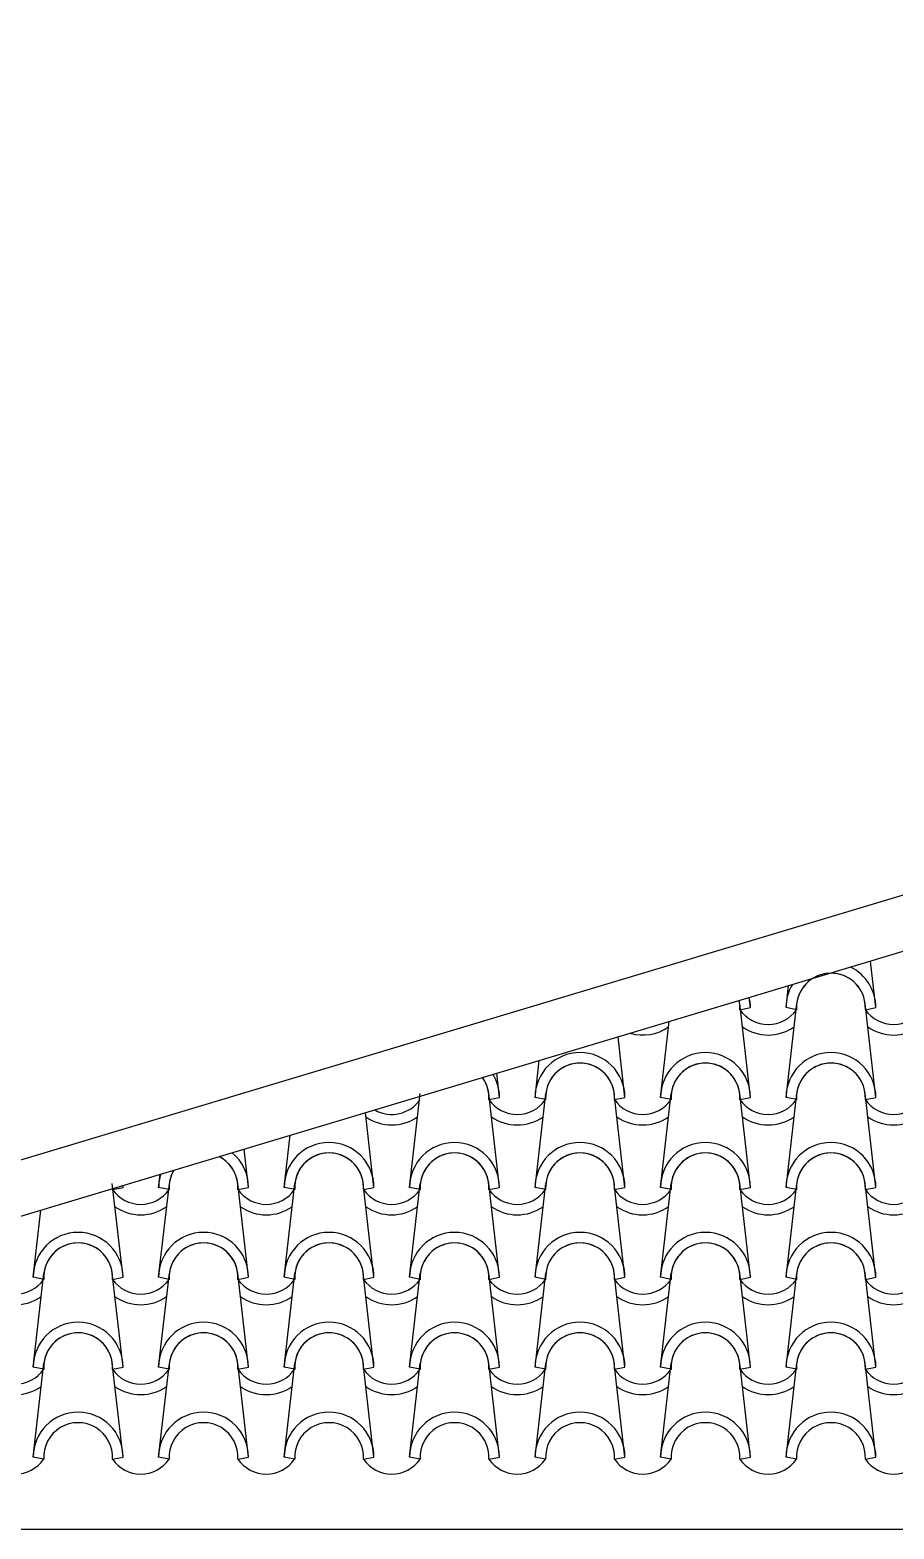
# Model space of a CAD drawing. Header units: millimetres. Extents: x -255 to 41745, y 236 to 29936.
# Drawn here: x 4480 to 5682, y 11910 to 13995 of the extents above; entities that cross this region are included whole.
import ezdxf

# ---------------------------------------------------------------- set-up
doc = ezdxf.new("R2010")
doc.units = ezdxf.units.MM
doc.layers.add('1', color=1, linetype='Continuous')
doc.layers.add('CALIDADES', color=7, linetype='Continuous')

msp = doc.modelspace()

# ---------------------------------------------------------------- linework, layer by layer
at = {"layer": '1'}
for p, q in [((5656.8, 12635.3), (5649.4, 12700)), ((5656.8, 12635.3), (5649.4, 12700)), ((5531.8, 12635.3), (5535.3, 12665.8)), ((5531.8, 12635.3), (5535.3, 12665.8)), ((5482.3, 12510.3), (5467.4, 12641)), ((5482.3, 12510.3), (5467.4, 12641)), ((5467.6, 12632.4), (5482.3, 12635.3)), ((5467.6, 12632.4), (5482.3, 12635.3)), ((5467.6, 12632.4), (5482.3, 12635.3)), ((5467.6, 12632.4), (5482.3, 12635.3)), ((5482.3, 12635.3), (5480.7, 12649.4)), ((5482.3, 12635.3), (5480.7, 12649.4)), ((5531.8, 12510.3), (5546.7, 12641)), ((5531.8, 12510.3), (5546.7, 12641)), ((5546.5, 12632.4), (5531.8, 12635.3)), ((5546.5, 12632.4), (5531.8, 12635.3)), ((5546.5, 12632.4), (5531.8, 12635.3)), ((5546.5, 12632.4), (5531.8, 12635.3)), ((5656.8, 12510.3), (5641.9, 12641)), ((5656.8, 12510.3), (5641.9, 12641)), ((5642.1, 12632.4), (5656.8, 12635.3)), ((5642.1, 12632.4), (5656.8, 12635.3)), ((5642.1, 12632.4), (5656.8, 12635.3)), ((5642.1, 12632.4), (5656.8, 12635.3)), ((5357.3, 12510.3), (5369.4, 12616)), ((5357.3, 12510.3), (5369.4, 12616)), ((5357.3, 12510.3), (5369.4, 12616)), ((5357.3, 12510.3), (5369.4, 12616)), ((5307.8, 12510.3), (5298.2, 12594.7)), ((5307.8, 12510.3), (5298.2, 12594.7)), ((5307.8, 12510.3), (5298.2, 12594.7)), ((5307.8, 12510.3), (5298.2, 12594.7)), ((5182.8, 12510.3), (5188.7, 12561.8)), ((5133.3, 12510.3), (5129.5, 12544)), ((5008.3, 12385.3), (5023.2, 12516)), ((5133.3, 12385.3), (5118.4, 12516)), ((5118.6, 12507.4), (5133.3, 12510.3)), ((5118.6, 12507.4), (5133.3, 12510.3)), ((5182.8, 12385.3), (5197.7, 12516)), ((5197.5, 12507.4), (5182.8, 12510.3)), ((5197.5, 12507.4), (5182.8, 12510.3)), ((5307.8, 12385.3), (5292.9, 12516)), ((5307.8, 12385.3), (5292.9, 12516)), ((5307.8, 12385.3), (5292.9, 12516)), ((5307.8, 12385.3), (5292.9, 12516)), ((5293.1, 12507.4), (5307.8, 12510.3)), ((5293.1, 12507.4), (5307.8, 12510.3)), ((5293.1, 12507.4), (5307.8, 12510.3)), ((5293.1, 12507.4), (5307.8, 12510.3)), ((5293.1, 12507.4), (5307.8, 12510.3)), ((5293.1, 12507.4), (5307.8, 12510.3)), ((5293.1, 12507.4), (5307.8, 12510.3)), ((5293.1, 12507.4), (5307.8, 12510.3)), ((5357.3, 12385.3), (5372.2, 12516)), ((5357.3, 12385.3), (5372.2, 12516)), ((5357.3, 12385.3), (5372.2, 12516)), ((5357.3, 12385.3), (5372.2, 12516)), ((5372, 12507.4), (5357.3, 12510.3)), ((5372, 12507.4), (5357.3, 12510.3)), ((5372, 12507.4), (5357.3, 12510.3)), ((5372, 12507.4), (5357.3, 12510.3)), ((5372, 12507.4), (5357.3, 12510.3)), ((5372, 12507.4), (5357.3, 12510.3)), ((5372, 12507.4), (5357.3, 12510.3)), ((5372, 12507.4), (5357.3, 12510.3)), ((5482.3, 12385.3), (5467.4, 12516)), ((5482.3, 12385.3), (5467.4, 12516)), ((5467.6, 12507.4), (5482.3, 12510.3)), ((5467.6, 12507.4), (5482.3, 12510.3)), ((5467.6, 12507.4), (5482.3, 12510.3)), ((5467.6, 12507.4), (5482.3, 12510.3)), ((5531.8, 12385.3), (5546.7, 12516)), ((5531.8, 12385.3), (5546.7, 12516)), ((5546.5, 12507.4), (5531.8, 12510.3)), ((5546.5, 12507.4), (5531.8, 12510.3)), ((5546.5, 12507.4), (5531.8, 12510.3)), ((5546.5, 12507.4), (5531.8, 12510.3)), ((5656.8, 12385.3), (5641.9, 12516)), ((5656.8, 12385.3), (5641.9, 12516)), ((5642.1, 12507.4), (5656.8, 12510.3)), ((5642.1, 12507.4), (5656.8, 12510.3)), ((5642.1, 12507.4), (5656.8, 12510.3)), ((5642.1, 12507.4), (5656.8, 12510.3)), ((4958.8, 12385.3), (4946.9, 12489.3)), ((4833.8, 12385.3), (4842.1, 12457.8)), ((4784.3, 12385.3), (4778.2, 12438.7)), ((4659.3, 12385.3), (4661.4, 12403.6)), ((4609.8, 12260.3), (4594.9, 12391)), ((4595.1, 12382.4), (4609.8, 12385.3)), ((4595.1, 12382.4), (4609.8, 12385.3)), ((4609.8, 12385.3), (4609.5, 12388.1)), ((4659.3, 12260.3), (4674.2, 12391)), ((4674, 12382.4), (4659.3, 12385.3)), ((4674, 12382.4), (4659.3, 12385.3)), ((4784.3, 12260.3), (4769.4, 12391)), ((4769.6, 12382.4), (4784.3, 12385.3)), ((4769.6, 12382.4), (4784.3, 12385.3)), ((4833.8, 12260.3), (4848.7, 12391)), ((4848.5, 12382.4), (4833.8, 12385.3)), ((4848.5, 12382.4), (4833.8, 12385.3)), ((4958.8, 12260.3), (4943.9, 12391)), ((4944.1, 12382.4), (4958.8, 12385.3)), ((4944.1, 12382.4), (4958.8, 12385.3)), ((5008.3, 12260.3), (5023.2, 12391)), ((5023, 12382.4), (5008.3, 12385.3)), ((5023, 12382.4), (5008.3, 12385.3)), ((5133.3, 12260.3), (5118.4, 12391)), ((5118.6, 12382.4), (5133.3, 12385.3)), ((5118.6, 12382.4), (5133.3, 12385.3)), ((5182.8, 12260.3), (5197.7, 12391)), ((5197.5, 12382.4), (5182.8, 12385.3)), ((5197.5, 12382.4), (5182.8, 12385.3)), ((5307.8, 12260.3), (5292.9, 12391)), ((5307.8, 12260.3), (5292.9, 12391)), ((5307.8, 12260.3), (5292.9, 12391)), ((5307.8, 12260.3), (5292.9, 12391)), ((5293.1, 12382.4), (5307.8, 12385.3)), ((5293.1, 12382.4), (5307.8, 12385.3)), ((5293.1, 12382.4), (5307.8, 12385.3)), ((5293.1, 12382.4), (5307.8, 12385.3)), ((5293.1, 12382.4), (5307.8, 12385.3)), ((5293.1, 12382.4), (5307.8, 12385.3)), ((5293.1, 12382.4), (5307.8, 12385.3)), ((5293.1, 12382.4), (5307.8, 12385.3)), ((5357.3, 12260.3), (5372.2, 12391)), ((5357.3, 12260.3), (5372.2, 12391)), ((5357.3, 12260.3), (5372.2, 12391)), ((5357.3, 12260.3), (5372.2, 12391)), ((5372, 12382.4), (5357.3, 12385.3)), ((5372, 12382.4), (5357.3, 12385.3)), ((5372, 12382.4), (5357.3, 12385.3)), ((5372, 12382.4), (5357.3, 12385.3)), ((5372, 12382.4), (5357.3, 12385.3)), ((5372, 12382.4), (5357.3, 12385.3)), ((5372, 12382.4), (5357.3, 12385.3)), ((5372, 12382.4), (5357.3, 12385.3)), ((5482.3, 12260.3), (5467.4, 12391)), ((5482.3, 12260.3), (5467.4, 12391)), ((5467.6, 12382.4), (5482.3, 12385.3)), ((5467.6, 12382.4), (5482.3, 12385.3)), ((5467.6, 12382.4), (5482.3, 12385.3)), ((5467.6, 12382.4), (5482.3, 12385.3)), ((5531.8, 12260.3), (5546.7, 12391)), ((5531.8, 12260.3), (5546.7, 12391)), ((5546.5, 12382.4), (5531.8, 12385.3)), ((5546.5, 12382.4), (5531.8, 12385.3)), ((5546.5, 12382.4), (5531.8, 12385.3)), ((5546.5, 12382.4), (5531.8, 12385.3)), ((5656.8, 12260.3), (5641.9, 12391)), ((5656.8, 12260.3), (5641.9, 12391)), ((5642.1, 12382.4), (5656.8, 12385.3)), ((5642.1, 12382.4), (5656.8, 12385.3)), ((5642.1, 12382.4), (5656.8, 12385.3)), ((5642.1, 12382.4), (5656.8, 12385.3)), ((4484.8, 12260.3), (4495.5, 12353.8)), ((4484.8, 12135.3), (4499.7, 12266)), ((4499.5, 12257.4), (4484.8, 12260.3)), ((4499.5, 12257.4), (4484.8, 12260.3)), ((4609.8, 12135.3), (4594.9, 12266)), ((4595.1, 12257.4), (4609.8, 12260.3)), ((4595.1, 12257.4), (4609.8, 12260.3)), ((4659.3, 12135.3), (4674.2, 12266)), ((4674, 12257.4), (4659.3, 12260.3)), ((4674, 12257.4), (4659.3, 12260.3)), ((4784.3, 12135.3), (4769.4, 12266)), ((4769.6, 12257.4), (4784.3, 12260.3)), ((4769.6, 12257.4), (4784.3, 12260.3)), ((4833.8, 12135.3), (4848.7, 12266)), ((4848.5, 12257.4), (4833.8, 12260.3)), ((4848.5, 12257.4), (4833.8, 12260.3)), ((4958.8, 12135.3), (4943.9, 12266)), ((4944.1, 12257.4), (4958.8, 12260.3)), ((4944.1, 12257.4), (4958.8, 12260.3)), ((5008.3, 12135.3), (5023.2, 12266)), ((5023, 12257.4), (5008.3, 12260.3)), ((5023, 12257.4), (5008.3, 12260.3)), ((5133.3, 12135.3), (5118.4, 12266)), ((5118.6, 12257.4), (5133.3, 12260.3)), ((5118.6, 12257.4), (5133.3, 12260.3)), ((5182.8, 12135.3), (5197.7, 12266)), ((5197.5, 12257.4), (5182.8, 12260.3)), ((5197.5, 12257.4), (5182.8, 12260.3)), ((5307.8, 12135.3), (5292.9, 12266)), ((5307.8, 12135.3), (5292.9, 12266)), ((5307.8, 12135.3), (5292.9, 12266)), ((5307.8, 12135.3), (5292.9, 12266)), ((5293.1, 12257.4), (5307.8, 12260.3)), ((5293.1, 12257.4), (5307.8, 12260.3)), ((5293.1, 12257.4), (5307.8, 12260.3)), ((5293.1, 12257.4), (5307.8, 12260.3)), ((5293.1, 12257.4), (5307.8, 12260.3)), ((5293.1, 12257.4), (5307.8, 12260.3)), ((5293.1, 12257.4), (5307.8, 12260.3)), ((5293.1, 12257.4), (5307.8, 12260.3)), ((5357.3, 12135.3), (5372.2, 12266)), ((5357.3, 12135.3), (5372.2, 12266)), ((5357.3, 12135.3), (5372.2, 12266)), ((5357.3, 12135.3), (5372.2, 12266)), ((5372, 12257.4), (5357.3, 12260.3)), ((5372, 12257.4), (5357.3, 12260.3)), ((5372, 12257.4), (5357.3, 12260.3)), ((5372, 12257.4), (5357.3, 12260.3)), ((5372, 12257.4), (5357.3, 12260.3)), ((5372, 12257.4), (5357.3, 12260.3)), ((5372, 12257.4), (5357.3, 12260.3)), ((5372, 12257.4), (5357.3, 12260.3)), ((5482.3, 12135.3), (5467.4, 12266)), ((5482.3, 12135.3), (5467.4, 12266)), ((5467.6, 12257.4), (5482.3, 12260.3)), ((5467.6, 12257.4), (5482.3, 12260.3)), ((5467.6, 12257.4), (5482.3, 12260.3)), ((5467.6, 12257.4), (5482.3, 12260.3)), ((5531.8, 12135.3), (5546.7, 12266)), ((5531.8, 12135.3), (5546.7, 12266)), ((5546.5, 12257.4), (5531.8, 12260.3)), ((5546.5, 12257.4), (5531.8, 12260.3)), ((5546.5, 12257.4), (5531.8, 12260.3)), ((5546.5, 12257.4), (5531.8, 12260.3)), ((5656.8, 12135.3), (5641.9, 12266)), ((5656.8, 12135.3), (5641.9, 12266)), ((5642.1, 12257.4), (5656.8, 12260.3)), ((5642.1, 12257.4), (5656.8, 12260.3)), ((5642.1, 12257.4), (5656.8, 12260.3)), ((5642.1, 12257.4), (5656.8, 12260.3)), ((4484.8, 12010.3), (4499.7, 12141)), ((4499.5, 12132.4), (4484.8, 12135.3)), ((4499.5, 12132.4), (4484.8, 12135.3)), ((4609.8, 12010.3), (4594.9, 12141)), ((4595.1, 12132.4), (4609.8, 12135.3)), ((4595.1, 12132.4), (4609.8, 12135.3)), ((4659.3, 12010.3), (4674.2, 12141)), ((4674, 12132.4), (4659.3, 12135.3)), ((4674, 12132.4), (4659.3, 12135.3)), ((4784.3, 12010.3), (4769.4, 12141)), ((4769.6, 12132.4), (4784.3, 12135.3)), ((4769.6, 12132.4), (4784.3, 12135.3)), ((4833.8, 12010.3), (4848.7, 12141)), ((4848.5, 12132.4), (4833.8, 12135.3)), ((4848.5, 12132.4), (4833.8, 12135.3)), ((4958.8, 12010.3), (4943.9, 12141)), ((4944.1, 12132.4), (4958.8, 12135.3)), ((4944.1, 12132.4), (4958.8, 12135.3)), ((5008.3, 12010.3), (5023.2, 12141)), ((5023, 12132.4), (5008.3, 12135.3)), ((5023, 12132.4), (5008.3, 12135.3)), ((5133.3, 12010.3), (5118.4, 12141)), ((5118.6, 12132.4), (5133.3, 12135.3)), ((5118.6, 12132.4), (5133.3, 12135.3)), ((5182.8, 12010.3), (5197.7, 12141)), ((5197.5, 12132.4), (5182.8, 12135.3)), ((5197.5, 12132.4), (5182.8, 12135.3)), ((5307.8, 12010.3), (5292.9, 12141)), ((5307.8, 12010.3), (5292.9, 12141)), ((5307.8, 12010.3), (5292.9, 12141)), ((5307.8, 12010.3), (5292.9, 12141)), ((5293.1, 12132.4), (5307.8, 12135.3)), ((5293.1, 12132.4), (5307.8, 12135.3)), ((5293.1, 12132.4), (5307.8, 12135.3)), ((5293.1, 12132.4), (5307.8, 12135.3)), ((5293.1, 12132.4), (5307.8, 12135.3)), ((5293.1, 12132.4), (5307.8, 12135.3)), ((5293.1, 12132.4), (5307.8, 12135.3)), ((5293.1, 12132.4), (5307.8, 12135.3)), ((5357.3, 12010.3), (5372.2, 12141)), ((5357.3, 12010.3), (5372.2, 12141)), ((5357.3, 12010.3), (5372.2, 12141)), ((5357.3, 12010.3), (5372.2, 12141)), ((5372, 12132.4), (5357.3, 12135.3)), ((5372, 12132.4), (5357.3, 12135.3)), ((5372, 12132.4), (5357.3, 12135.3)), ((5372, 12132.4), (5357.3, 12135.3)), ((5372, 12132.4), (5357.3, 12135.3)), ((5372, 12132.4), (5357.3, 12135.3)), ((5372, 12132.4), (5357.3, 12135.3)), ((5372, 12132.4), (5357.3, 12135.3)), ((5482.3, 12010.3), (5467.4, 12141)), ((5482.3, 12010.3), (5467.4, 12141)), ((5467.6, 12132.4), (5482.3, 12135.3)), ((5467.6, 12132.4), (5482.3, 12135.3)), ((5467.6, 12132.4), (5482.3, 12135.3)), ((5467.6, 12132.4), (5482.3, 12135.3)), ((5531.8, 12010.3), (5546.7, 12141)), ((5531.8, 12010.3), (5546.7, 12141)), ((5546.5, 12132.4), (5531.8, 12135.3)), ((5546.5, 12132.4), (5531.8, 12135.3)), ((5546.5, 12132.4), (5531.8, 12135.3)), ((5546.5, 12132.4), (5531.8, 12135.3)), ((5656.8, 12010.3), (5641.9, 12141)), ((5656.8, 12010.3), (5641.9, 12141)), ((5642.1, 12132.4), (5656.8, 12135.3)), ((5642.1, 12132.4), (5656.8, 12135.3)), ((5642.1, 12132.4), (5656.8, 12135.3)), ((5642.1, 12132.4), (5656.8, 12135.3)), ((4499.5, 12007.4), (4484.8, 12010.3)), ((4595.1, 12007.4), (4609.8, 12010.3)), ((4674, 12007.4), (4659.3, 12010.3)), ((4769.6, 12007.4), (4784.3, 12010.3)), ((4848.5, 12007.4), (4833.8, 12010.3)), ((4944.1, 12007.4), (4958.8, 12010.3)), ((5023, 12007.4), (5008.3, 12010.3)), ((5118.6, 12007.4), (5133.3, 12010.3)), ((5197.5, 12007.4), (5182.8, 12010.3)), ((5293.1, 12007.4), (5307.8, 12010.3)), ((5293.1, 12007.4), (5307.8, 12010.3)), ((5293.1, 12007.4), (5307.8, 12010.3)), ((5293.1, 12007.4), (5307.8, 12010.3)), ((5372, 12007.4), (5357.3, 12010.3)), ((5372, 12007.4), (5357.3, 12010.3)), ((5372, 12007.4), (5357.3, 12010.3)), ((5372, 12007.4), (5357.3, 12010.3)), ((5467.6, 12007.4), (5482.3, 12010.3)), ((5467.6, 12007.4), (5482.3, 12010.3)), ((5546.5, 12007.4), (5531.8, 12010.3)), ((5546.5, 12007.4), (5531.8, 12010.3)), ((5642.1, 12007.4), (5656.8, 12010.3)), ((5642.1, 12007.4), (5656.8, 12010.3))]:
    msp.add_line(p, q, dxfattribs=at)
for centre, radius, start, end in [((5594.3, 12635.3), 47.9, 356.4887, 183.5113), ((5594.3, 12635.3), 47.9, 356.4887, 183.5113), ((5594.3, 12635.3), 47.9, 356.4887, 183.5113), ((5594.3, 12635.3), 47.9, 356.4887, 183.5113), ((5594.3, 12635.3), 47.9, 6.838, 173.162), ((5594.3, 12635.3), 47.9, 6.838, 173.162), ((5594.3, 12635.3), 62.5, 0, 64.2656), ((5594.3, 12635.3), 62.5, 0, 64.2656), ((5594.3, 12635.3), 62.5, 0, 64.2656), ((5594.3, 12635.3), 62.5, 0, 64.2656), ((5594.3, 12635.3), 62.5, 149.1329, 180), ((5594.3, 12635.3), 62.5, 149.1329, 180), ((5594.3, 12635.3), 62.5, 149.1329, 180), ((5594.3, 12635.3), 62.5, 149.1329, 180), ((5419.8, 12635.3), 47.9, 6.838, 11.8933), ((5419.8, 12635.3), 47.9, 356.4887, 11.8933), ((5419.8, 12635.3), 47.9, 356.4887, 11.8933), ((5419.8, 12635.3), 47.9, 6.838, 11.8933), ((5419.8, 12635.3), 47.9, 356.4887, 11.8933), ((5419.8, 12635.3), 47.9, 356.4887, 11.8933), ((5507, 12659.7), 47.9, 214.756, 325.244), ((5507, 12659.7), 47.9, 214.756, 325.244), ((5507, 12659.7), 47.9, 214.756, 325.244), ((5507, 12659.7), 47.9, 214.756, 325.244), ((5419.8, 12635.3), 62.5, 0, 13.0164), ((5419.8, 12635.3), 62.5, 0, 13.0164), ((5419.8, 12635.3), 62.5, 0, 13.0164), ((5419.8, 12635.3), 62.5, 0, 13.0164), ((5681.5, 12659.7), 47.9, 214.756, 325.244), ((5681.5, 12659.7), 47.9, 214.756, 325.244), ((5332.5, 12659.7), 62.5, 253.7653, 305.0692), ((5332.5, 12659.7), 62.5, 253.7653, 305.0692), ((5332.5, 12659.7), 62.5, 253.7653, 305.0692), ((5332.5, 12659.7), 62.5, 253.7653, 305.0692), ((5507, 12659.7), 62.5, 234.9308, 305.0692), ((5507, 12659.7), 62.5, 234.9308, 305.0692), ((5681.5, 12659.7), 62.5, 234.9308, 305.0692), ((5245.3, 12510.3), 62.5, 0, 180), ((5245.3, 12510.3), 62.5, 0, 180), ((5419.8, 12510.3), 62.5, 0, 180), ((5419.8, 12510.3), 62.5, 0, 180), ((5419.8, 12510.3), 62.5, 0, 180), ((5419.8, 12510.3), 62.5, 0, 180), ((5594.3, 12510.3), 62.5, 0, 180), ((5594.3, 12510.3), 62.5, 0, 180), ((5594.3, 12510.3), 62.5, 0, 180), ((5594.3, 12510.3), 62.5, 0, 180), ((5245.3, 12510.3), 47.9, 356.4887, 183.5113), ((5245.3, 12510.3), 47.9, 356.4887, 183.5113), ((5245.3, 12510.3), 47.9, 6.838, 173.162), ((5419.8, 12510.3), 47.9, 356.4887, 183.5113), ((5419.8, 12510.3), 47.9, 356.4887, 183.5113), ((5419.8, 12510.3), 47.9, 356.4887, 183.5113), ((5419.8, 12510.3), 47.9, 356.4887, 183.5113), ((5419.8, 12510.3), 47.9, 6.838, 173.162), ((5419.8, 12510.3), 47.9, 6.838, 173.162), ((5594.3, 12510.3), 47.9, 356.4887, 183.5113), ((5594.3, 12510.3), 47.9, 356.4887, 183.5113), ((5594.3, 12510.3), 47.9, 356.4887, 183.5113), ((5594.3, 12510.3), 47.9, 356.4887, 183.5113), ((5594.3, 12510.3), 47.9, 6.838, 173.162), ((5594.3, 12510.3), 47.9, 6.838, 173.162), ((5070.8, 12510.3), 47.9, 6.838, 35.4808), ((5070.8, 12510.3), 47.9, 356.4887, 35.4808), ((5070.8, 12510.3), 47.9, 356.4887, 35.4808), ((5070.8, 12510.3), 62.5, 0, 30.9897), ((5070.8, 12510.3), 62.5, 0, 30.9897), ((4983.5, 12534.7), 47.9, 240.2498, 325.244), ((4983.5, 12534.7), 47.9, 240.2498, 325.244), ((5158, 12534.7), 47.9, 214.756, 325.244), ((5158, 12534.7), 47.9, 214.756, 325.244), ((5332.5, 12534.7), 47.9, 214.756, 325.244), ((5332.5, 12534.7), 47.9, 214.756, 325.244), ((5332.5, 12534.7), 47.9, 214.756, 325.244), ((5332.5, 12534.7), 47.9, 214.756, 325.244), ((5332.5, 12534.7), 47.9, 214.756, 325.244), ((5332.5, 12534.7), 47.9, 214.756, 325.244), ((5332.5, 12534.7), 47.9, 214.756, 325.244), ((5332.5, 12534.7), 47.9, 214.756, 325.244), ((5507, 12534.7), 47.9, 214.756, 325.244), ((5507, 12534.7), 47.9, 214.756, 325.244), ((5507, 12534.7), 47.9, 214.756, 325.244), ((5507, 12534.7), 47.9, 214.756, 325.244), ((5681.5, 12534.7), 47.9, 214.756, 325.244), ((5681.5, 12534.7), 47.9, 214.756, 325.244), ((4983.5, 12534.7), 62.5, 234.9308, 305.0692), ((5158, 12534.7), 62.5, 234.9308, 305.0692), ((5332.5, 12534.7), 62.5, 234.9308, 305.0692), ((5332.5, 12534.7), 62.5, 234.9308, 305.0692), ((5332.5, 12534.7), 62.5, 234.9308, 305.0692), ((5332.5, 12534.7), 62.5, 234.9308, 305.0692), ((5507, 12534.7), 62.5, 234.9308, 305.0692), ((5507, 12534.7), 62.5, 234.9308, 305.0692), ((5681.5, 12534.7), 62.5, 234.9308, 305.0692), ((4896.3, 12385.3), 62.5, 0, 180), ((4896.3, 12385.3), 62.5, 0, 180), ((5070.8, 12385.3), 62.5, 0, 180), ((5070.8, 12385.3), 62.5, 0, 180), ((5245.3, 12385.3), 62.5, 0, 180), ((5245.3, 12385.3), 62.5, 0, 180), ((5419.8, 12385.3), 62.5, 0, 180), ((5419.8, 12385.3), 62.5, 0, 180), ((5419.8, 12385.3), 62.5, 0, 180), ((5419.8, 12385.3), 62.5, 0, 180), ((5594.3, 12385.3), 62.5, 0, 180), ((5594.3, 12385.3), 62.5, 0, 180), ((5594.3, 12385.3), 62.5, 0, 180), ((5594.3, 12385.3), 62.5, 0, 180), ((4721.8, 12385.3), 47.9, 6.838, 63.3935), ((4721.8, 12385.3), 47.9, 356.4887, 63.3935), ((4721.8, 12385.3), 47.9, 356.4887, 63.3935), ((4721.8, 12385.3), 62.5, 0, 50.6104), ((4721.8, 12385.3), 62.5, 0, 50.6104), ((4896.3, 12385.3), 47.9, 356.4887, 183.5113), ((4896.3, 12385.3), 47.9, 356.4887, 183.5113), ((4896.3, 12385.3), 47.9, 6.838, 173.162), ((5070.8, 12385.3), 47.9, 356.4887, 183.5113), ((5070.8, 12385.3), 47.9, 356.4887, 183.5113), ((5070.8, 12385.3), 47.9, 6.838, 173.162), ((5245.3, 12385.3), 47.9, 356.4887, 183.5113), ((5245.3, 12385.3), 47.9, 356.4887, 183.5113), ((5245.3, 12385.3), 47.9, 6.838, 173.162), ((5419.8, 12385.3), 47.9, 356.4887, 183.5113), ((5419.8, 12385.3), 47.9, 356.4887, 183.5113), ((5419.8, 12385.3), 47.9, 356.4887, 183.5113), ((5419.8, 12385.3), 47.9, 356.4887, 183.5113), ((5419.8, 12385.3), 47.9, 6.838, 173.162), ((5419.8, 12385.3), 47.9, 6.838, 173.162), ((5594.3, 12385.3), 47.9, 356.4887, 183.5113), ((5594.3, 12385.3), 47.9, 356.4887, 183.5113), ((5594.3, 12385.3), 47.9, 356.4887, 183.5113), ((5594.3, 12385.3), 47.9, 356.4887, 183.5113), ((5594.3, 12385.3), 47.9, 6.838, 173.162), ((5594.3, 12385.3), 47.9, 6.838, 173.162), ((4721.8, 12385.3), 62.5, 162.7881, 180), ((4721.8, 12385.3), 62.5, 162.7881, 180), ((4721.8, 12385.3), 47.9, 150.005, 183.5113), ((4721.8, 12385.3), 47.9, 150.005, 183.5113), ((4721.8, 12385.3), 47.9, 150.005, 173.162), ((4547.3, 12385.3), 47.9, 356.4887, 358.1111), ((4547.3, 12385.3), 47.9, 356.4887, 358.1111), ((4634.5, 12409.7), 47.9, 214.756, 325.244), ((4634.5, 12409.7), 47.9, 214.756, 325.244), ((4547.3, 12385.3), 62.5, 0, 2.5537), ((4547.3, 12385.3), 62.5, 0, 2.5537), ((4809, 12409.7), 47.9, 214.756, 325.244), ((4809, 12409.7), 47.9, 214.756, 325.244), ((4983.5, 12409.7), 47.9, 214.756, 325.244), ((4983.5, 12409.7), 47.9, 214.756, 325.244), ((5158, 12409.7), 47.9, 214.756, 325.244), ((5158, 12409.7), 47.9, 214.756, 325.244), ((5332.5, 12409.7), 47.9, 214.756, 325.244), ((5332.5, 12409.7), 47.9, 214.756, 325.244), ((5332.5, 12409.7), 47.9, 214.756, 325.244), ((5332.5, 12409.7), 47.9, 214.756, 325.244), ((5332.5, 12409.7), 47.9, 214.756, 325.244), ((5332.5, 12409.7), 47.9, 214.756, 325.244), ((5332.5, 12409.7), 47.9, 214.756, 325.244), ((5332.5, 12409.7), 47.9, 214.756, 325.244), ((5507, 12409.7), 47.9, 214.756, 325.244), ((5507, 12409.7), 47.9, 214.756, 325.244), ((5507, 12409.7), 47.9, 214.756, 325.244), ((5507, 12409.7), 47.9, 214.756, 325.244), ((5681.5, 12409.7), 47.9, 214.756, 325.244), ((5681.5, 12409.7), 47.9, 214.756, 325.244), ((4634.5, 12409.7), 62.5, 234.9308, 305.0692), ((4809, 12409.7), 62.5, 234.9308, 305.0692), ((4983.5, 12409.7), 62.5, 234.9308, 305.0692), ((5158, 12409.7), 62.5, 234.9308, 305.0692), ((5332.5, 12409.7), 62.5, 234.9308, 305.0692), ((5332.5, 12409.7), 62.5, 234.9308, 305.0692), ((5332.5, 12409.7), 62.5, 234.9308, 305.0692), ((5332.5, 12409.7), 62.5, 234.9308, 305.0692), ((5507, 12409.7), 62.5, 234.9308, 305.0692), ((5507, 12409.7), 62.5, 234.9308, 305.0692), ((5681.5, 12409.7), 62.5, 234.9308, 305.0692), ((4547.3, 12260.3), 62.5, 0, 180), ((4547.3, 12260.3), 62.5, 0, 180), ((4721.8, 12260.3), 62.5, 0, 180), ((4721.8, 12260.3), 62.5, 0, 180), ((4896.3, 12260.3), 62.5, 0, 180), ((4896.3, 12260.3), 62.5, 0, 180), ((5070.8, 12260.3), 62.5, 0, 180), ((5070.8, 12260.3), 62.5, 0, 180), ((5245.3, 12260.3), 62.5, 0, 180), ((5245.3, 12260.3), 62.5, 0, 180), ((5419.8, 12260.3), 62.5, 0, 180), ((5419.8, 12260.3), 62.5, 0, 180), ((5419.8, 12260.3), 62.5, 0, 180), ((5419.8, 12260.3), 62.5, 0, 180), ((5594.3, 12260.3), 62.5, 0, 180), ((5594.3, 12260.3), 62.5, 0, 180), ((5594.3, 12260.3), 62.5, 0, 180), ((5594.3, 12260.3), 62.5, 0, 180), ((4547.3, 12260.3), 47.9, 356.4887, 183.5113), ((4547.3, 12260.3), 47.9, 356.4887, 183.5113), ((4547.3, 12260.3), 47.9, 6.838, 173.162), ((4721.8, 12260.3), 47.9, 356.4887, 183.5113), ((4721.8, 12260.3), 47.9, 356.4887, 183.5113), ((4721.8, 12260.3), 47.9, 6.838, 173.162), ((4896.3, 12260.3), 47.9, 356.4887, 183.5113), ((4896.3, 12260.3), 47.9, 356.4887, 183.5113), ((4896.3, 12260.3), 47.9, 6.838, 173.162), ((5070.8, 12260.3), 47.9, 356.4887, 183.5113), ((5070.8, 12260.3), 47.9, 356.4887, 183.5113), ((5070.8, 12260.3), 47.9, 6.838, 173.162), ((5245.3, 12260.3), 47.9, 356.4887, 183.5113), ((5245.3, 12260.3), 47.9, 356.4887, 183.5113), ((5245.3, 12260.3), 47.9, 6.838, 173.162), ((5419.8, 12260.3), 47.9, 356.4887, 183.5113), ((5419.8, 12260.3), 47.9, 356.4887, 183.5113), ((5419.8, 12260.3), 47.9, 356.4887, 183.5113), ((5419.8, 12260.3), 47.9, 356.4887, 183.5113), ((5419.8, 12260.3), 47.9, 6.838, 173.162), ((5419.8, 12260.3), 47.9, 6.838, 173.162), ((5594.3, 12260.3), 47.9, 356.4887, 183.5113), ((5594.3, 12260.3), 47.9, 356.4887, 183.5113), ((5594.3, 12260.3), 47.9, 356.4887, 183.5113), ((5594.3, 12260.3), 47.9, 356.4887, 183.5113), ((5594.3, 12260.3), 47.9, 6.838, 173.162), ((5594.3, 12260.3), 47.9, 6.838, 173.162), ((4460, 12284.7), 47.9, 214.756, 325.244), ((4460, 12284.7), 47.9, 214.756, 325.244), ((4634.5, 12284.7), 47.9, 214.756, 325.244), ((4634.5, 12284.7), 47.9, 214.756, 325.244), ((4809, 12284.7), 47.9, 214.756, 325.244), ((4809, 12284.7), 47.9, 214.756, 325.244), ((4983.5, 12284.7), 47.9, 214.756, 325.244), ((4983.5, 12284.7), 47.9, 214.756, 325.244), ((5158, 12284.7), 47.9, 214.756, 325.244), ((5158, 12284.7), 47.9, 214.756, 325.244), ((5332.5, 12284.7), 47.9, 214.756, 325.244), ((5332.5, 12284.7), 47.9, 214.756, 325.244), ((5332.5, 12284.7), 47.9, 214.756, 325.244), ((5332.5, 12284.7), 47.9, 214.756, 325.244), ((5332.5, 12284.7), 47.9, 214.756, 325.244), ((5332.5, 12284.7), 47.9, 214.756, 325.244), ((5332.5, 12284.7), 47.9, 214.756, 325.244), ((5332.5, 12284.7), 47.9, 214.756, 325.244), ((5507, 12284.7), 47.9, 214.756, 325.244), ((5507, 12284.7), 47.9, 214.756, 325.244), ((5507, 12284.7), 47.9, 214.756, 325.244), ((5507, 12284.7), 47.9, 214.756, 325.244), ((5681.5, 12284.7), 47.9, 214.756, 325.244), ((5681.5, 12284.7), 47.9, 214.756, 325.244), ((4460, 12284.7), 62.5, 234.9308, 305.0692), ((4634.5, 12284.7), 62.5, 234.9308, 305.0692), ((4809, 12284.7), 62.5, 234.9308, 305.0692), ((4983.5, 12284.7), 62.5, 234.9308, 305.0692), ((5158, 12284.7), 62.5, 234.9308, 305.0692), ((5332.5, 12284.7), 62.5, 234.9308, 305.0692), ((5332.5, 12284.7), 62.5, 234.9308, 305.0692), ((5332.5, 12284.7), 62.5, 234.9308, 305.0692), ((5332.5, 12284.7), 62.5, 234.9308, 305.0692), ((5507, 12284.7), 62.5, 234.9308, 305.0692), ((5507, 12284.7), 62.5, 234.9308, 305.0692), ((5681.5, 12284.7), 62.5, 234.9308, 305.0692), ((4547.3, 12135.3), 62.5, 0, 180), ((4547.3, 12135.3), 62.5, 0, 180), ((4721.8, 12135.3), 62.5, 0, 180), ((4721.8, 12135.3), 62.5, 0, 180), ((4896.3, 12135.3), 62.5, 0, 180), ((4896.3, 12135.3), 62.5, 0, 180), ((5070.8, 12135.3), 62.5, 0, 180), ((5070.8, 12135.3), 62.5, 0, 180), ((5245.3, 12135.3), 62.5, 0, 180), ((5245.3, 12135.3), 62.5, 0, 180), ((5419.8, 12135.3), 62.5, 0, 180), ((5419.8, 12135.3), 62.5, 0, 180), ((5419.8, 12135.3), 62.5, 0, 180), ((5419.8, 12135.3), 62.5, 0, 180), ((5594.3, 12135.3), 62.5, 0, 180), ((5594.3, 12135.3), 62.5, 0, 180), ((5594.3, 12135.3), 62.5, 0, 180), ((5594.3, 12135.3), 62.5, 0, 180), ((4547.3, 12135.3), 47.9, 356.4887, 183.5113), ((4547.3, 12135.3), 47.9, 356.4887, 183.5113), ((4547.3, 12135.3), 47.9, 6.838, 173.162), ((4721.8, 12135.3), 47.9, 356.4887, 183.5113), ((4721.8, 12135.3), 47.9, 356.4887, 183.5113), ((4721.8, 12135.3), 47.9, 6.838, 173.162), ((4896.3, 12135.3), 47.9, 356.4887, 183.5113), ((4896.3, 12135.3), 47.9, 356.4887, 183.5113), ((4896.3, 12135.3), 47.9, 6.838, 173.162), ((5070.8, 12135.3), 47.9, 356.4887, 183.5113), ((5070.8, 12135.3), 47.9, 356.4887, 183.5113), ((5070.8, 12135.3), 47.9, 6.838, 173.162), ((5245.3, 12135.3), 47.9, 356.4887, 183.5113), ((5245.3, 12135.3), 47.9, 356.4887, 183.5113), ((5245.3, 12135.3), 47.9, 6.838, 173.162), ((5419.8, 12135.3), 47.9, 356.4887, 183.5113), ((5419.8, 12135.3), 47.9, 356.4887, 183.5113), ((5419.8, 12135.3), 47.9, 356.4887, 183.5113), ((5419.8, 12135.3), 47.9, 356.4887, 183.5113), ((5419.8, 12135.3), 47.9, 6.838, 173.162), ((5419.8, 12135.3), 47.9, 6.838, 173.162), ((5594.3, 12135.3), 47.9, 356.4887, 183.5113), ((5594.3, 12135.3), 47.9, 356.4887, 183.5113), ((5594.3, 12135.3), 47.9, 356.4887, 183.5113), ((5594.3, 12135.3), 47.9, 356.4887, 183.5113), ((5594.3, 12135.3), 47.9, 6.838, 173.162), ((5594.3, 12135.3), 47.9, 6.838, 173.162), ((4460, 12159.7), 47.9, 214.756, 325.244), ((4460, 12159.7), 47.9, 214.756, 325.244), ((4634.5, 12159.7), 47.9, 214.756, 325.244), ((4634.5, 12159.7), 47.9, 214.756, 325.244), ((4809, 12159.7), 47.9, 214.756, 325.244), ((4809, 12159.7), 47.9, 214.756, 325.244), ((4983.5, 12159.7), 47.9, 214.756, 325.244), ((4983.5, 12159.7), 47.9, 214.756, 325.244), ((5158, 12159.7), 47.9, 214.756, 325.244), ((5158, 12159.7), 47.9, 214.756, 325.244), ((5332.5, 12159.7), 47.9, 214.756, 325.244), ((5332.5, 12159.7), 47.9, 214.756, 325.244), ((5332.5, 12159.7), 47.9, 214.756, 325.244), ((5332.5, 12159.7), 47.9, 214.756, 325.244), ((5332.5, 12159.7), 47.9, 214.756, 325.244), ((5332.5, 12159.7), 47.9, 214.756, 325.244), ((5332.5, 12159.7), 47.9, 214.756, 325.244), ((5332.5, 12159.7), 47.9, 214.756, 325.244), ((5507, 12159.7), 47.9, 214.756, 325.244), ((5507, 12159.7), 47.9, 214.756, 325.244), ((5507, 12159.7), 47.9, 214.756, 325.244), ((5507, 12159.7), 47.9, 214.756, 325.244), ((5681.5, 12159.7), 47.9, 214.756, 325.244), ((5681.5, 12159.7), 47.9, 214.756, 325.244), ((4460, 12159.7), 62.5, 234.9308, 305.0692), ((4634.5, 12159.7), 62.5, 234.9308, 305.0692), ((4809, 12159.7), 62.5, 234.9308, 305.0692), ((4983.5, 12159.7), 62.5, 234.9308, 305.0692), ((5158, 12159.7), 62.5, 234.9308, 305.0692), ((5332.5, 12159.7), 62.5, 234.9308, 305.0692), ((5332.5, 12159.7), 62.5, 234.9308, 305.0692), ((5332.5, 12159.7), 62.5, 234.9308, 305.0692), ((5332.5, 12159.7), 62.5, 234.9308, 305.0692), ((5507, 12159.7), 62.5, 234.9308, 305.0692), ((5507, 12159.7), 62.5, 234.9308, 305.0692), ((5681.5, 12159.7), 62.5, 234.9308, 305.0692), ((4547.3, 12010.3), 62.5, 0, 180), ((4721.8, 12010.3), 62.5, 0, 180), ((4896.3, 12010.3), 62.5, 0, 180), ((5070.8, 12010.3), 62.5, 0, 180), ((5245.3, 12010.3), 62.5, 0, 180), ((5419.8, 12010.3), 62.5, 0, 180), ((5419.8, 12010.3), 62.5, 0, 180), ((5594.3, 12010.3), 62.5, 0, 180), ((5594.3, 12010.3), 62.5, 0, 180), ((4547.3, 12010.3), 47.9, 356.4887, 183.5113), ((4721.8, 12010.3), 47.9, 356.4887, 183.5113), ((4896.3, 12010.3), 47.9, 356.4887, 183.5113), ((5070.8, 12010.3), 47.9, 356.4887, 183.5113), ((5245.3, 12010.3), 47.9, 356.4887, 183.5113), ((5419.8, 12010.3), 47.9, 356.4887, 183.5113), ((5419.8, 12010.3), 47.9, 356.4887, 183.5113), ((5594.3, 12010.3), 47.9, 356.4887, 183.5113), ((5594.3, 12010.3), 47.9, 356.4887, 183.5113), ((4460, 12034.7), 47.9, 214.756, 325.244), ((4634.5, 12034.7), 47.9, 214.756, 325.244), ((4809, 12034.7), 47.9, 214.756, 325.244), ((4983.5, 12034.7), 47.9, 214.756, 325.244), ((5158, 12034.7), 47.9, 214.756, 325.244), ((5332.5, 12034.7), 47.9, 214.756, 325.244), ((5332.5, 12034.7), 47.9, 214.756, 325.244), ((5332.5, 12034.7), 47.9, 214.756, 325.244), ((5332.5, 12034.7), 47.9, 214.756, 325.244), ((5507, 12034.7), 47.9, 214.756, 325.244), ((5507, 12034.7), 47.9, 214.756, 325.244), ((5681.5, 12034.7), 47.9, 214.756, 325.244)]:
    msp.add_arc(centre, radius, start, end, dxfattribs=at)
at = {"layer": 'CALIDADES'}
for p, q in [((3257.1, 12060.6), (9703.9, 13994.7)), ((3278.6, 11988.8), (9725.5, 13922.8)), ((3350.5, 11910.3), (21100.5, 11910.3))]:
    msp.add_line(p, q, dxfattribs=at)

doc.saveas('drawing.dxf')
